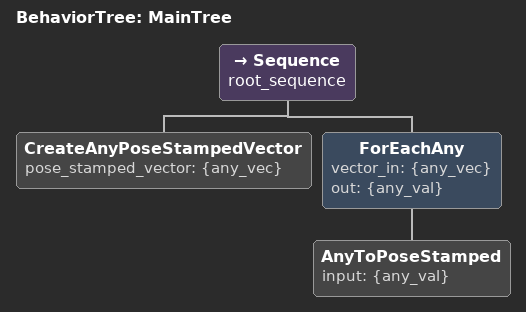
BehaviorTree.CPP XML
<root BTCPP_format="4" >
    <BehaviorTree ID="MainTree">
        <Sequence name="root_sequence">
            <CreateAnyPoseStampedVector pose_stamped_vector="{any_vec}"/>
            <ForEachAny vector_in="{any_vec}" out="{any_val}">
                <AnyToPoseStamped input="{any_val}"/>
            </ForEachAny>
        </Sequence>
    </BehaviorTree>
</root>
